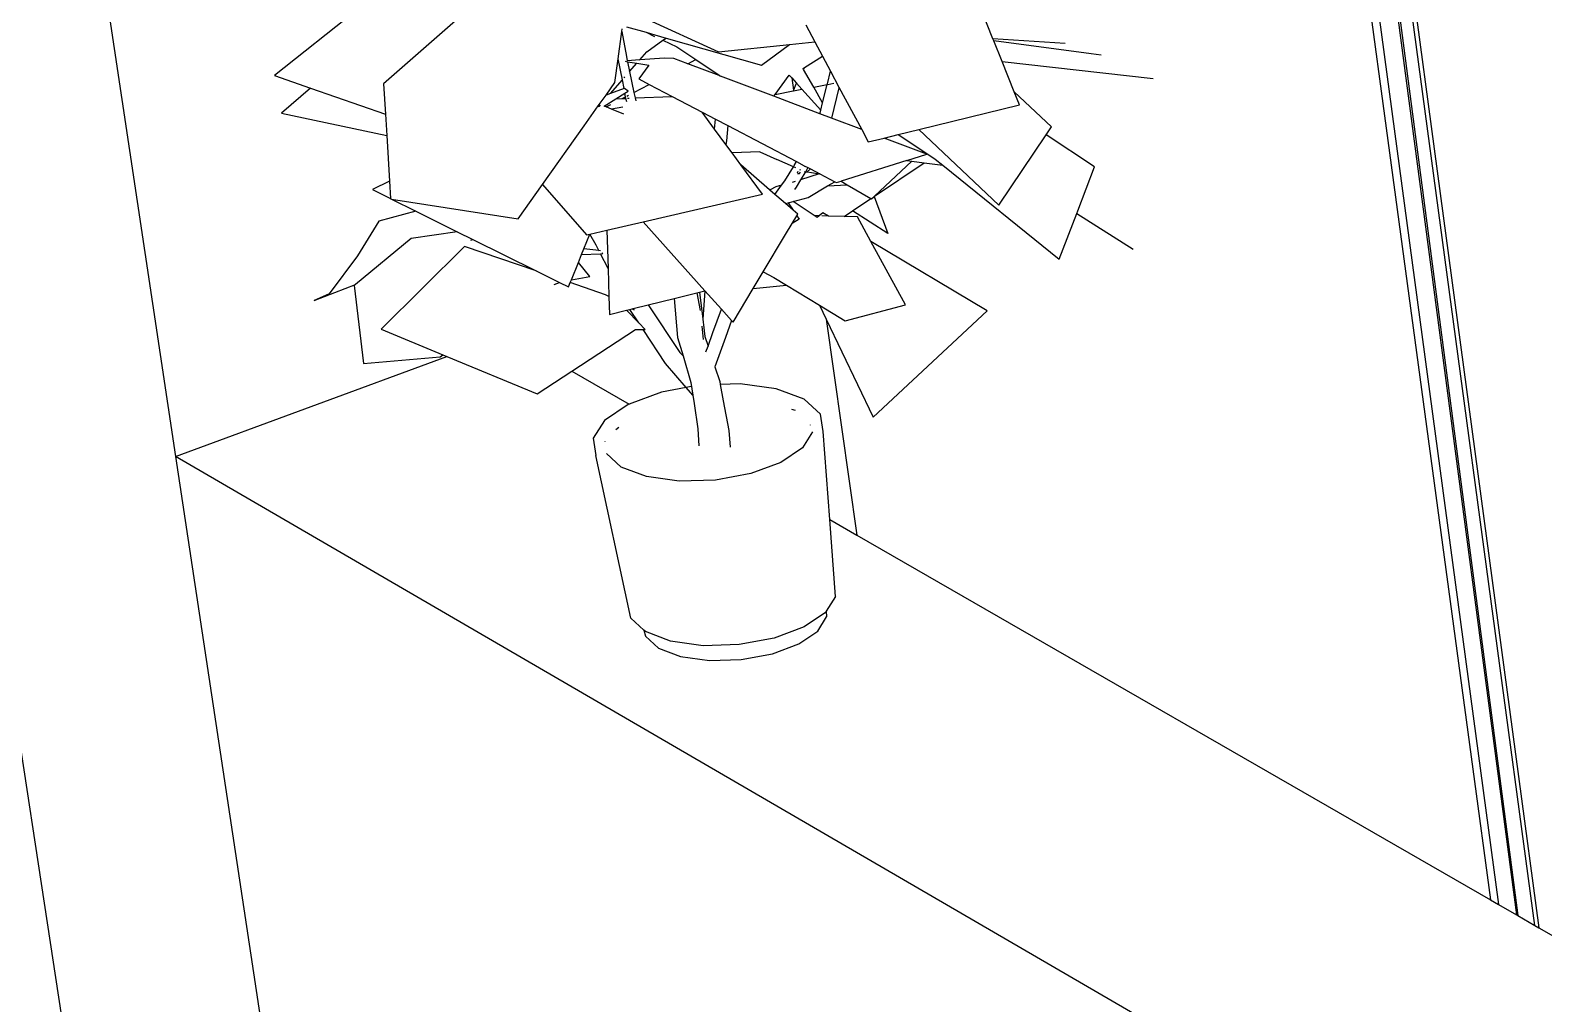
# Model space of a CAD drawing. Header units: millimetres. Extents: x -650 to 3773, y 316 to 2389.
# Drawn here: x 2921.92 to 2963.05, y 1412.73 to 1439.18 of the extents above; entities that cross this region are included whole.
import ezdxf

# ---------------------------------------------------------------- set-up
doc = ezdxf.new("R2010")
doc.units = ezdxf.units.MM

# ---------------------------------------------------------------- blocks, each defined once
blk = doc.blocks.new('A$C727f0937')
for p, q in [((220.437, 776.705), (238.524, 658.509)), ((228.113, 763.072), (237.677, 699.537)), ((265.958, 742.631), (273.401, 687.487)), ((266.195, 742.503), (273.62, 687.361)), ((266.831, 742.16), (274.112, 687.077)), ((266.915, 742.114), (274.145, 687.058)), ((267.3, 741.906), (274.716, 686.73)), ((274.612, 686.79), (270.554, 716.845)), ((259.885, 710.883), (259.389, 712.123)), ((242.6, 711.661), (240.362, 709.884)), ((245.43, 711.499), (243.328, 709.661)), ((250.407, 711.451), (252.426, 710.525)), ((249.7, 710.338), (249.801, 711.077)), ((249.801, 711.077), (249.812, 711.153)), ((249.801, 711.077), (249.923, 710.4)), ((249.923, 711.21), (250.459, 711.058)), ((250.459, 711.058), (250.69, 710.949)), ((250.459, 711.058), (250.701, 710.989)), ((254.798, 711.26), (255.042, 710.801)), ((250.476, 710.527), (250.918, 710.841)), ((250.701, 710.989), (251.005, 710.903)), ((250.918, 710.841), (251.005, 710.903)), ((250.918, 710.841), (251.296, 710.662)), ((251.005, 710.903), (253.596, 710.166)), ((251.296, 710.662), (251.812, 710.316)), ((252.426, 710.525), (254.36, 710.729)), ((253.596, 710.166), (254.36, 710.729)), ((254.36, 710.729), (255.042, 710.801)), ((255.042, 710.801), (255.249, 710.413)), ((261.845, 710.753), (259.885, 710.883)), ((259.909, 710.825), (259.885, 710.883)), ((262.55, 710.474), (259.909, 710.825)), ((260.132, 710.267), (259.909, 710.825)), ((249.612, 709.695), (249.7, 710.338)), ((249.814, 709.765), (249.7, 710.338)), ((249.887, 710.27), (249.953, 710.26)), ((249.923, 710.4), (249.949, 710.282)), ((249.949, 710.282), (249.948, 710.279)), ((250.285, 710.307), (249.949, 710.282)), ((249.953, 710.26), (250.209, 710.22)), ((249.953, 710.26), (250.01, 709.991)), ((250.01, 709.991), (250.209, 710.22)), ((250.209, 710.22), (250.535, 710.169)), ((250.283, 710.305), (250.285, 710.307)), ((250.285, 710.307), (250.476, 710.527)), ((250.957, 710.357), (250.285, 710.307)), ((251.215, 710.348), (250.957, 710.357)), ((251.597, 710.203), (251.215, 710.348)), ((251.597, 710.203), (251.812, 710.316)), ((252.448, 709.881), (251.597, 710.203)), ((251.812, 710.316), (252.449, 709.89)), ((254.767, 710.099), (255.249, 710.413)), ((255.249, 710.413), (255.469, 710.002)), ((260.132, 710.267), (264.24, 709.802)), ((260.463, 709.438), (260.132, 710.267)), ((262.821, 710.438), (262.55, 710.474)), ((240.362, 709.884), (241.337, 709.543)), ((249.863, 709.822), (249.883, 709.845)), ((250.01, 709.991), (250.129, 709.427)), ((250.535, 710.169), (250.263, 709.79)), ((250.263, 709.79), (250.541, 709.644)), ((252.448, 709.881), (252.449, 709.89)), ((252.48, 709.868), (252.448, 709.881)), ((252.449, 709.89), (252.48, 709.868)), ((253.927, 709.32), (252.48, 709.868)), ((253.965, 709.372), (254.347, 709.897)), ((254.347, 709.897), (254.418, 709.818)), ((254.418, 709.818), (254.465, 709.487)), ((254.418, 709.818), (254.544, 709.678)), ((254.727, 710.072), (254.767, 710.099)), ((254.74, 710.048), (254.727, 710.072)), ((254.767, 710.099), (254.74, 710.048)), ((255.013, 709.569), (254.74, 710.048)), ((255.387, 709.659), (255.469, 710.002)), ((255.469, 710.002), (255.7, 709.57)), ((241.337, 709.543), (240.555, 708.865)), ((241.337, 709.543), (243.378, 708.831)), ((243.328, 709.661), (243.378, 708.831)), ((249.371, 709.355), (249.612, 709.695)), ((249.495, 709.4), (249.371, 709.355)), ((249.495, 709.4), (249.814, 709.765)), ((249.86, 709.532), (249.495, 709.4)), ((249.641, 709.252), (249.885, 709.403)), ((249.86, 709.532), (249.814, 709.765)), ((249.869, 709.536), (249.86, 709.532)), ((249.975, 709.458), (249.869, 709.536)), ((249.885, 709.403), (249.975, 709.458)), ((249.904, 709.308), (249.885, 709.403)), ((250.129, 709.427), (250.541, 709.644)), ((250.129, 709.427), (250.162, 709.274)), ((250.541, 709.644), (251.169, 709.315)), ((253.927, 709.32), (253.965, 709.372)), ((253.965, 709.372), (254.456, 709.464)), ((254.465, 709.487), (254.456, 709.464)), ((254.456, 709.464), (254.468, 709.467)), ((254.529, 709.651), (254.465, 709.487)), ((254.465, 709.487), (254.468, 709.467)), ((254.468, 709.467), (254.694, 709.509)), ((254.544, 709.678), (254.529, 709.651)), ((254.544, 709.678), (254.694, 709.509)), ((254.694, 709.509), (255.204, 708.939)), ((255.013, 709.569), (255.382, 709.639)), ((255.256, 709.142), (255.013, 709.569)), ((255.256, 709.142), (255.382, 709.639)), ((255.382, 709.639), (255.387, 709.659)), ((255.399, 709.642), (255.564, 709.673)), ((255.695, 709.548), (255.494, 708.727)), ((255.7, 709.57), (255.695, 709.548)), ((255.7, 709.57), (256.317, 708.415)), ((261.473, 708.493), (260.463, 709.438)), ((260.602, 709.091), (260.463, 709.438)), ((248.775, 708.515), (249.161, 709.058)), ((249.161, 709.058), (249.371, 709.355)), ((249.161, 709.058), (249.181, 709.039)), ((249.181, 709.039), (249.224, 709.088)), ((249.319, 709.052), (249.641, 709.252)), ((249.377, 709.029), (249.319, 709.052)), ((249.377, 709.029), (249.503, 709.095)), ((249.519, 708.971), (249.377, 709.029)), ((249.823, 709.023), (249.519, 708.971)), ((249.853, 708.835), (249.519, 708.971)), ((249.641, 709.252), (249.812, 709.259)), ((249.812, 709.259), (249.904, 709.308)), ((249.812, 709.259), (249.913, 709.263)), ((249.913, 709.263), (249.904, 709.308)), ((249.932, 709.168), (249.913, 709.263)), ((249.94, 709.327), (249.983, 709.35)), ((249.95, 709.265), (250, 709.267)), ((250.162, 709.274), (251.169, 709.315)), ((250.162, 709.274), (250.179, 709.193)), ((251.169, 709.315), (251.987, 708.886)), ((255.181, 708.845), (253.927, 709.32)), ((255.204, 708.939), (255.256, 709.142)), ((257.87, 708.417), (260.602, 709.091)), ((240.555, 708.865), (243.412, 708.254)), ((243.378, 708.831), (243.412, 708.254)), ((252.321, 708.43), (251.987, 708.886)), ((251.987, 708.886), (252.345, 708.699)), ((252.321, 708.43), (252.345, 708.699)), ((252.345, 708.699), (252.676, 708.525)), ((255.181, 708.845), (255.204, 708.939)), ((255.494, 708.727), (255.181, 708.845)), ((256.317, 708.415), (255.494, 708.727)), ((243.412, 708.254), (243.487, 707.015)), ((247.648, 706.927), (248.775, 708.515)), ((252.626, 708.013), (252.321, 708.43)), ((252.676, 708.525), (252.645, 708.11)), ((252.676, 708.525), (254.546, 707.545)), ((256.317, 708.415), (256.497, 708.078)), ((256.497, 708.078), (256.926, 708.184)), ((256.926, 708.184), (257.311, 708.279)), ((257.939, 707.8), (256.926, 708.184)), ((257.311, 708.279), (257.87, 708.417)), ((257.311, 708.279), (257.977, 707.837)), ((257.87, 708.417), (260.042, 706.362)), ((260.042, 706.362), (261.326, 708.274)), ((261.326, 708.274), (261.473, 708.493)), ((262.645, 707.402), (261.326, 708.274)), ((252.645, 708.11), (252.626, 708.013)), ((252.795, 707.783), (252.626, 708.013)), ((253.546, 707.807), (252.795, 707.783)), ((253.034, 707.455), (252.795, 707.783)), ((253.546, 707.807), (254.015, 707.604)), ((257.546, 707.572), (258.091, 707.743)), ((257.939, 707.8), (257.977, 707.837)), ((258.091, 707.743), (257.939, 707.8)), ((257.977, 707.837), (258.317, 707.611)), ((253.814, 706.779), (253.034, 707.455)), ((253.618, 706.658), (253.034, 707.455)), ((254.463, 707.404), (254.015, 707.604)), ((254.23, 707.026), (254.463, 707.404)), ((254.463, 707.404), (254.487, 707.442)), ((254.526, 707.376), (254.463, 707.404)), ((254.487, 707.442), (254.546, 707.545)), ((254.546, 707.545), (254.757, 707.434)), ((254.661, 707.315), (254.638, 707.325)), ((254.757, 707.434), (254.761, 707.412)), ((254.757, 707.434), (254.854, 707.383)), ((254.854, 707.383), (254.796, 707.279)), ((254.922, 707.348), (254.835, 707.264)), ((254.854, 707.383), (254.922, 707.348)), ((254.922, 707.348), (255.177, 707.214)), ((257.546, 707.572), (255.761, 707.014)), ((256.662, 706.606), (257.677, 707.555)), ((256.662, 706.606), (258.014, 707.512)), ((257.546, 707.572), (257.677, 707.555)), ((257.677, 707.555), (258.014, 707.512)), ((258.014, 707.512), (258.521, 707.446)), ((258.317, 707.611), (258.521, 707.446)), ((258.521, 707.446), (261.685, 704.892)), ((262.19, 706.212), (262.645, 707.402)), ((243.487, 707.015), (243.027, 706.785)), ((243.487, 707.015), (243.515, 706.542)), ((246.984, 705.992), (247.648, 706.927)), ((247.648, 706.927), (248.84, 705.555)), ((254.141, 706.902), (254.23, 707.026)), ((254.455, 706.986), (254.428, 706.979)), ((254.512, 707.003), (254.455, 706.986)), ((254.655, 707.049), (254.534, 706.852)), ((254.583, 707.278), (254.561, 707.231)), ((254.576, 707.219), (254.624, 707.225)), ((254.624, 707.225), (254.653, 707.261)), ((254.79, 707.269), (254.655, 707.049)), ((255.163, 707.21), (254.655, 707.049)), ((254.754, 707.274), (254.781, 707.271)), ((254.78, 707.277), (254.781, 707.271)), ((254.781, 707.271), (254.786, 707.27)), ((254.796, 707.279), (254.79, 707.269)), ((254.79, 707.269), (254.835, 707.264)), ((254.835, 707.264), (254.955, 707.248)), ((254.955, 707.248), (255.163, 707.21)), ((255.177, 707.214), (255.163, 707.21)), ((255.177, 707.214), (255.587, 706.999)), ((255.392, 706.883), (255.587, 706.999)), ((255.392, 706.883), (255.926, 706.918)), ((255.587, 706.999), (255.634, 706.974)), ((255.634, 706.974), (255.761, 707.014)), ((255.761, 707.014), (255.926, 706.918)), ((255.926, 706.918), (256.569, 706.543)), ((243.027, 706.785), (243.515, 706.542)), ((243.515, 706.542), (243.516, 706.532)), ((243.516, 706.532), (243.544, 706.528)), ((243.544, 706.528), (246.984, 705.992)), ((243.544, 706.528), (244.199, 706.203)), ((250.379, 705.91), (253.618, 706.658)), ((253.814, 706.779), (253.835, 706.781)), ((253.821, 706.773), (253.814, 706.779)), ((253.835, 706.781), (253.821, 706.773)), ((253.96, 706.653), (253.821, 706.773)), ((253.983, 706.86), (253.835, 706.781)), ((253.96, 706.653), (254.141, 706.902)), ((254.01, 706.609), (253.96, 706.653)), ((254.141, 706.902), (253.983, 706.86)), ((254.246, 706.405), (254.01, 706.609)), ((254.46, 706.461), (254.864, 706.567)), ((254.534, 706.852), (254.488, 706.787)), ((254.864, 706.567), (255.392, 706.883)), ((256.067, 706.206), (256.569, 706.543)), ((256.569, 706.543), (256.586, 706.534)), ((256.586, 706.534), (256.653, 706.597)), ((256.653, 706.597), (256.662, 706.606)), ((256.653, 706.597), (257.032, 705.594)), ((244.199, 706.203), (243.196, 705.924)), ((244.199, 706.203), (245.33, 705.64)), ((254.246, 706.405), (254.321, 706.425)), ((254.454, 706.224), (254.246, 706.405)), ((254.312, 706.438), (254.321, 706.425)), ((254.321, 706.425), (254.46, 706.461)), ((254.321, 706.425), (254.454, 706.224)), ((254.46, 706.461), (254.448, 706.469)), ((254.58, 706.115), (254.454, 706.224)), ((255.029, 706.077), (254.46, 706.461)), ((254.554, 706.073), (254.58, 706.115)), ((255.262, 706.156), (255.161, 706.073)), ((255.412, 706.066), (255.262, 706.156)), ((255.841, 706.055), (256.067, 706.206)), ((257.032, 705.594), (256.067, 706.206)), ((261.685, 704.892), (262.16, 706.134)), ((262.16, 706.134), (262.19, 706.212)), ((262.16, 706.134), (263.694, 705.167)), ((243.196, 705.924), (242.617, 704.985)), ((248.934, 705.577), (249.395, 705.683)), ((249.395, 705.683), (250.379, 705.91)), ((249.395, 705.683), (249.426, 704.644)), ((250.379, 705.91), (252.058, 704.036)), ((254.248, 705.562), (254.429, 705.863)), ((254.429, 705.863), (254.554, 706.073)), ((254.617, 705.98), (254.429, 705.863)), ((254.554, 706.073), (254.617, 705.98)), ((255.029, 706.077), (255.022, 706.077)), ((255.104, 706.026), (255.029, 706.077)), ((255.161, 706.073), (255.029, 706.077)), ((255.161, 706.073), (255.104, 706.026)), ((255.412, 706.066), (255.238, 706.071)), ((255.841, 706.055), (255.412, 706.066)), ((256.201, 706.045), (255.841, 706.055)), ((256.565, 705.378), (256.201, 706.045)), ((244.076, 705.454), (242.559, 704.205)), ((245.33, 705.64), (244.076, 705.454)), ((245.33, 705.64), (245.753, 705.43)), ((245.693, 705.407), (245.753, 705.43)), ((245.753, 705.43), (247.471, 704.575)), ((248.769, 705.171), (248.931, 705.57)), ((248.84, 705.555), (248.934, 705.577)), ((248.931, 705.57), (248.934, 705.577)), ((249.1, 705.278), (248.931, 705.57)), ((249.178, 705.126), (249.1, 705.278)), ((253.641, 704.547), (254.248, 705.562)), ((254.248, 705.562), (254.252, 705.556)), ((259.725, 703.492), (256.565, 705.378)), ((257.507, 703.652), (256.565, 705.378)), ((242.617, 704.985), (241.848, 703.948)), ((245.524, 705.243), (243.26, 702.99)), ((247.471, 704.575), (245.524, 705.243)), ((248.619, 704.803), (248.707, 705.017)), ((248.707, 705.017), (248.769, 705.171)), ((248.707, 705.017), (249.221, 705.043)), ((249.178, 705.126), (248.769, 705.171)), ((249.187, 705.109), (249.178, 705.126)), ((249.222, 705.121), (249.178, 705.126)), ((249.221, 705.043), (249.281, 705.046)), ((249.426, 704.644), (249.221, 705.043)), ((249.281, 705.046), (249.271, 705.07)), ((247.471, 704.575), (248.11, 704.258)), ((248.429, 704.334), (248.619, 704.803)), ((248.93, 704.426), (248.619, 704.803)), ((249.426, 704.644), (249.449, 703.882)), ((253.37, 704.096), (253.641, 704.547)), ((253.641, 704.547), (253.932, 704.397)), ((241.436, 703.774), (242.559, 704.205)), ((242.559, 704.205), (242.524, 704.175)), ((242.524, 704.175), (242.778, 702.064)), ((247.966, 704.203), (248.11, 704.258)), ((248.11, 704.258), (248.349, 704.139)), ((248.349, 704.139), (248.398, 704.258)), ((248.398, 704.258), (248.429, 704.334)), ((248.578, 704.196), (248.398, 704.258)), ((248.429, 704.334), (248.93, 704.426)), ((249.358, 703.924), (248.578, 704.196)), ((251.909, 703.999), (252.058, 704.036)), ((252.058, 704.036), (252, 703.266)), ((252.058, 704.036), (252.059, 704.037)), ((252.058, 704.036), (252.505, 703.539)), ((252.824, 703.184), (253.37, 704.096)), ((253.37, 704.096), (254.276, 704.187)), ((253.932, 704.397), (254.276, 704.187)), ((254.276, 704.187), (255.17, 703.643)), ((241.848, 703.948), (241.436, 703.774)), ((249.45, 703.876), (249.358, 703.924)), ((249.449, 703.882), (249.358, 703.924)), ((249.449, 703.882), (249.45, 703.876)), ((249.45, 703.876), (249.464, 703.393)), ((250.104, 703.551), (250.514, 703.653)), ((250.514, 703.653), (251.223, 703.829)), ((250.514, 703.653), (251.38, 702.362)), ((251.223, 703.829), (251.842, 703.983)), ((251.223, 703.829), (251.316, 702.769)), ((251.842, 703.983), (251.909, 703.999)), ((251.842, 703.983), (251.926, 703.501)), ((251.909, 703.999), (252, 703.266)), ((255.17, 703.643), (255.35, 703.268)), ((255.17, 703.643), (255.864, 703.221)), ((255.864, 703.221), (257.507, 703.652)), ((249.464, 703.393), (249.931, 703.509)), ((249.931, 703.509), (250.017, 703.53)), ((250.258, 703.163), (249.931, 703.509)), ((250.017, 703.53), (250.084, 703.546)), ((250.258, 703.163), (250.017, 703.53)), ((250.084, 703.546), (250.104, 703.551)), ((250.084, 703.546), (250.132, 703.521)), ((250.132, 703.521), (250.104, 703.551)), ((252, 703.266), (252.059, 702.791)), ((252.276, 702.899), (252.505, 703.539)), ((252.505, 703.539), (252.782, 703.231)), ((252.782, 703.231), (252.616, 702.765)), ((252.782, 703.231), (252.824, 703.184)), ((255.35, 703.268), (256.185, 697.395)), ((255.35, 703.268), (256.631, 700.601)), ((256.631, 700.601), (259.725, 703.492)), ((243.26, 702.99), (244.937, 702.294)), ((248.446, 701.85), (250.171, 702.983)), ((250.171, 702.983), (250.378, 702.98)), ((250.432, 702.979), (250.258, 703.163)), ((250.987, 702.055), (250.378, 702.98)), ((250.378, 702.98), (250.432, 702.979)), ((251.976, 703.077), (252.011, 702.714)), ((252.059, 702.791), (252.144, 702.533)), ((252.144, 702.533), (252.276, 702.899)), ((251.316, 702.769), (251.463, 702.268)), ((252.087, 702.376), (252.144, 702.533)), ((252.616, 702.765), (252.33, 701.966)), ((237.677, 699.537), (245.044, 702.25)), ((242.778, 702.064), (244.867, 702.238)), ((244.867, 702.238), (244.937, 702.294)), ((244.937, 702.294), (245.044, 702.25)), ((245.044, 702.25), (247.504, 701.231)), ((251.55, 701.407), (250.987, 702.055)), ((251.38, 702.362), (251.463, 702.268)), ((251.463, 702.268), (251.677, 701.539)), ((252.328, 701.97), (252.33, 701.966)), ((247.504, 701.231), (248.446, 701.85)), ((248.446, 701.85), (249.996, 700.958)), ((252.33, 701.966), (252.459, 701.573)), ((252.459, 701.573), (252.474, 701.493)), ((250.875, 701.283), (249.996, 700.958)), ((251.55, 701.407), (250.875, 701.283)), ((251.685, 701.432), (251.55, 701.407)), ((251.729, 701.201), (251.55, 701.407)), ((251.677, 701.539), (251.729, 701.201)), ((251.729, 701.201), (251.763, 700.973)), ((253.017, 701.509), (252.474, 701.493)), ((252.474, 701.493), (252.557, 701.041)), ((253.996, 701.374), (253.017, 701.509)), ((254.754, 701.088), (253.996, 701.374)), ((249.97, 700.948), (249.326, 700.513)), ((249.996, 700.958), (249.97, 700.948)), ((251.763, 700.973), (251.869, 700.281)), ((252.557, 701.041), (252.706, 700.24)), ((254.523, 700.779), (254.422, 700.811)), ((255.197, 700.685), (254.754, 701.088)), ((249.326, 700.513), (249.022, 700.031)), ((254.93, 700.386), (254.924, 700.392)), ((255.274, 700.214), (255.197, 700.685)), ((249.022, 700.031), (249.095, 699.559)), ((249.341, 699.939), (249.336, 699.93)), ((249.721, 700.321), (249.639, 700.26)), ((251.869, 700.281), (251.895, 699.821)), ((252.706, 700.24), (252.747, 699.787)), ((254.977, 700.205), (254.705, 699.769)), ((255.45, 697.819), (255.274, 700.214)), ((237.677, 699.537), (244.384, 654.984)), ((353.002, 632.463), (237.677, 699.537)), ((250.046, 695.141), (249.095, 699.559)), ((249.785, 699.247), (249.385, 699.613)), ((254.705, 699.769), (254.124, 699.374)), ((250.47, 698.987), (249.785, 699.247)), ((254.124, 699.374), (253.304, 699.07)), ((251.359, 698.863), (250.47, 698.987)), ((252.343, 698.892), (251.359, 698.863)), ((253.304, 699.07), (252.343, 698.892)), ((255.603, 695.733), (255.45, 697.819)), ((255.45, 697.819), (256.185, 697.395)), ((256.185, 697.395), (273.401, 687.487)), ((255.603, 695.733), (255.356, 695.333)), ((250.399, 694.816), (250.046, 695.141)), ((255.333, 695.296), (254.756, 694.902)), ((255.124, 694.791), (255.363, 695.178)), ((255.356, 695.333), (255.333, 695.296)), ((255.356, 695.333), (255.363, 695.178)), ((250.399, 694.816), (250.44, 694.653)), ((250.443, 694.775), (250.399, 694.816)), ((250.44, 694.653), (250.792, 694.329)), ((251.125, 694.515), (250.443, 694.775)), ((253.941, 694.598), (252.986, 694.421)), ((254.756, 694.902), (253.941, 694.598)), ((254.612, 694.441), (255.124, 694.791)), ((250.792, 694.329), (251.396, 694.098)), ((252.008, 694.392), (251.125, 694.515)), ((252.986, 694.421), (252.008, 694.392)), ((253.045, 694.015), (253.89, 694.172)), ((253.89, 694.172), (254.612, 694.441)), ((251.396, 694.098), (252.179, 693.989)), ((252.179, 693.989), (253.045, 694.015)), ((273.401, 687.487), (273.62, 687.361)), ((273.62, 687.361), (274.112, 687.077)), ((274.112, 687.077), (274.145, 687.058)), ((274.145, 687.058), (274.612, 686.79)), ((274.612, 686.79), (274.716, 686.73)), ((274.716, 686.73), (283.578, 681.629))]:
    blk.add_line(p, q)

msp = doc.modelspace()

# ---------------------------------------------------------------- block references
msp.add_blockref('A$C727f0937', (2688.198, 728.071))

doc.saveas('drawing.dxf')
